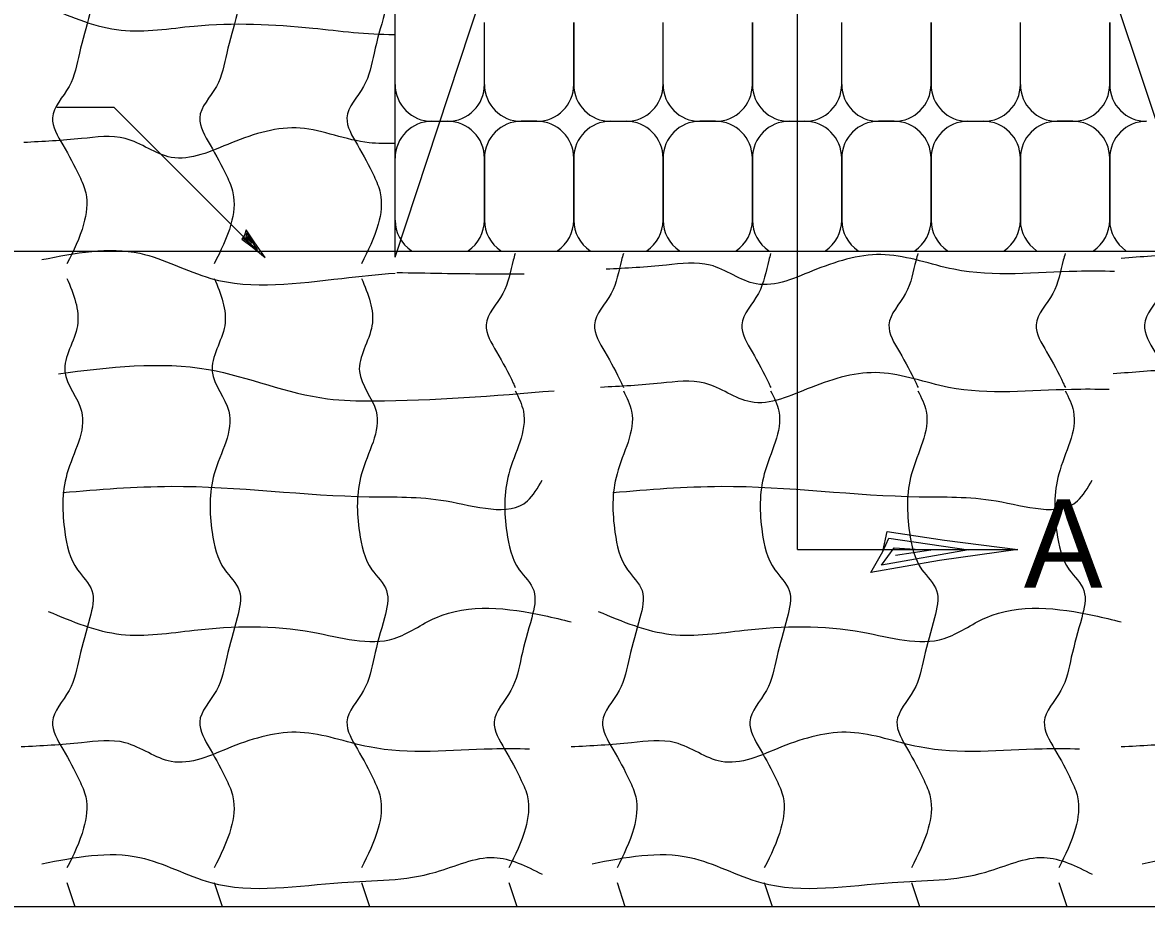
# Model space of a CAD drawing. Extents: x 0 to 2.83, y -0.08 to 1.83.
# Drawn here: x 1.9294 to 2.1838, y 0.8138 to 1.0137 of the extents above; entities that cross this region are included whole.
import ezdxf

# ---------------------------------------------------------------- set-up
doc = ezdxf.new("R2010")
doc.units = 0
doc.layers.add('RD_Pr_Roadway_Notes', color=7, linetype='Continuous')
doc.layers.add('SH_General_Details', color=7, linetype='Continuous')

msp = doc.modelspace()

# ---------------------------------------------------------------- linework, layer by layer
at = {"layer": 'RD_Pr_Roadway_Notes'}
for q in [(1.9372161358861222, 0.9945039220648504), (1.9828978025382353, 0.9617739220658935)]:
    msp.add_line((1.9501728025538816, 0.9945039220648504), q, dxfattribs=at)
msp.add_lwpolyline([(1.9796694692043557, 0.9656255887153244), (1.9790878025358511, 0.96474725538517), (1.981426135884036, 0.9629555887180067), (1.9843694692118063, 0.9605922553936637), (1.9819978025419607, 0.9638539220492042), (1.9800094692176178, 0.9668039220573998), (1.9796694692043557, 0.9656255887153244), (1.9793928025430036, 0.9649322553875542), (1.9826294692022695, 0.9624105887214339), (1.980116135881652, 0.9661505887309707), (1.9799394692046537, 0.9650705887275435), (1.9813178025348082, 0.9638105887177086), (1.9802678025430038, 0.9652939220669365)], dxfattribs=at)
at = {"layer": 'SH_General_Details'}
for p, q in [((2.1048028025491132, 0.8945239220658935), (2.1048028025491132, 1.5090722553926206)), ((2.0137561358874634, 0.9606855887177087), (2.0137561358874634, 1.1651789220573998)), ((2.0137561358874634, 0.9606855887177087), (2.0814228025538815, 1.1651789220573998)), ((2.128089469221045, 1.1651789220573998), (2.1957678025430036, 0.962102255384127)), ((2.033972802546431, 0.9997022553878523), (2.033972802546431, 1.0137189220587408)), ((2.033972802546431, 0.9997022553878523), (2.033972802546431, 1.0137189220587408)), ((2.033972802546431, 0.9997022553878523), (2.033972802546431, 1.0137189220587408)), ((2.054189469204654, 0.9997022553878523), (2.054189469204654, 1.0137189220587408)), ((2.054189469204654, 1.0137189220587408), (2.054189469204654, 0.9997022553878523)), ((2.054189469204654, 1.0137189220587408), (2.054189469204654, 0.9997022553878523)), ((2.074406135883738, 0.9997022553878523), (2.074406135883738, 1.0137189220587408)), ((2.074406135883738, 0.9997022553878523), (2.074406135883738, 1.0137189220587408)), ((2.074406135883738, 0.9997022553878523), (2.074406135883738, 1.0137189220587408)), ((2.0946228025419606, 0.9997022553878523), (2.0946228025419606, 1.0137189220587408)), ((2.0946228025419606, 1.0137189220587408), (2.0946228025419606, 0.9997022553878523)), ((2.0946228025419606, 1.0137189220587408), (2.0946228025419606, 0.9997022553878523)), ((2.114839469221045, 0.9997022553878523), (2.114839469221045, 1.0137189220587408)), ((2.114839469221045, 0.9997022553878523), (2.114839469221045, 1.0137189220587408)), ((2.114839469221045, 0.9997022553878523), (2.114839469221045, 1.0137189220587408)), ((2.1350561358792675, 0.9997022553878523), (2.1350561358792675, 1.0137189220587408)), ((2.1350561358792675, 1.0137189220587408), (2.1350561358792675, 0.9997022553878523)), ((2.1350561358792675, 1.0137189220587408), (2.1350561358792675, 0.9997022553878523)), ((2.1552728025382355, 0.9997022553878523), (2.1552728025382355, 1.0137189220587408)), ((2.1552728025382355, 0.9997022553878523), (2.1552728025382355, 1.0137189220587408)), ((2.1552728025382355, 0.9997022553878523), (2.1552728025382355, 1.0137189220587408)), ((2.1754894692165747, 0.9997022553878523), (2.1754894692165747, 1.0137189220587408)), ((2.1754894692165747, 1.0137189220587408), (2.1754894692165747, 0.9997022553878523)), ((2.1754894692165747, 1.0137189220587408), (2.1754894692165747, 0.9997022553878523)), ((2.022089469221045, 0.9913689220550156), (2.0256394692128494, 0.9913689220550156)), ((2.022089469221045, 0.9913689220550156), (2.0256394692128494, 0.9913689220550156)), ((2.042306135879268, 0.9913689220550156), (2.045856135871817, 0.9913689220550156)), ((2.042306135879268, 0.9913689220550156), (2.045856135871817, 0.9913689220550156)), ((2.045856135871817, 0.9913689220550156), (2.042306135879268, 0.9913689220550156)), ((2.0625228025382354, 0.9913689220550156), (2.0660728025501562, 0.9913689220550156)), ((2.0625228025382354, 0.9913689220550156), (2.0660728025501562, 0.9913689220550156)), ((2.0827394692165746, 0.9913689220550156), (2.086289469209124, 0.9913689220550156)), ((2.0827394692165746, 0.9913689220550156), (2.086289469209124, 0.9913689220550156)), ((2.086289469209124, 0.9913689220550156), (2.0827394692165746, 0.9913689220550156)), ((2.102956135875542, 0.9913689220550156), (2.1065061358874635, 0.9913689220550156)), ((2.102956135875542, 0.9913689220550156), (2.1065061358874635, 0.9913689220550156)), ((2.1231728025538814, 0.9913689220550156), (2.126722802546431, 0.9913689220550156)), ((2.1231728025538814, 0.9913689220550156), (2.126722802546431, 0.9913689220550156)), ((2.126722802546431, 0.9913689220550156), (2.1231728025538814, 0.9913689220550156)), ((2.1433894692128495, 0.9913689220550156), (2.1469394692046535, 0.9913689220550156)), ((2.1433894692128495, 0.9913689220550156), (2.1469394692046535, 0.9913689220550156)), ((2.163606135871817, 0.9913689220550156), (2.167156135883738, 0.9913689220550156)), ((2.163606135871817, 0.9913689220550156), (2.167156135883738, 0.9913689220550156)), ((2.167156135883738, 0.9913689220550156), (2.163606135871817, 0.9913689220550156)), ((2.033972802546431, 0.9830355887214339), (2.033972802546431, 0.9690189220505453)), ((2.033972802546431, 0.9690189220505453), (2.033972802546431, 0.9830355887214339)), ((2.054189469204654, 0.9830355887214339), (2.054189469204654, 0.9690189220505453)), ((2.054189469204654, 0.9690189220505453), (2.054189469204654, 0.9830355887214339)), ((2.074406135883738, 0.9830355887214339), (2.074406135883738, 0.9690189220505453)), ((2.074406135883738, 0.9690189220505453), (2.074406135883738, 0.9830355887214339)), ((2.0946228025419606, 0.9830355887214339), (2.0946228025419606, 0.9690189220505453)), ((2.0946228025419606, 0.9690189220505453), (2.0946228025419606, 0.9830355887214339)), ((2.114839469221045, 0.9830355887214339), (2.114839469221045, 0.9690189220505453)), ((2.114839469221045, 0.9690189220505453), (2.114839469221045, 0.9830355887214339)), ((2.1350561358792675, 0.9830355887214339), (2.1350561358792675, 0.9690189220505453)), ((2.1350561358792675, 0.9690189220505453), (2.1350561358792675, 0.9830355887214339)), ((2.1552728025382355, 0.9830355887214339), (2.1552728025382355, 0.9690189220505453)), ((2.1552728025382355, 0.9690189220505453), (2.1552728025382355, 0.9830355887214339)), ((2.1754894692165747, 0.9830355887214339), (2.1754894692165747, 0.9690189220505453)), ((2.1754894692165747, 0.9690189220505453), (2.1754894692165747, 0.9830355887214339)), ((1.7660978025464311, 0.9620305887262023), (2.4440228025382353, 0.9620305887262023)), ((2.1048028025491132, 0.8945239220658935), (2.1547328025368944, 0.8945239220658935)), ((1.9394844692019715, 0.819227255384127), (1.9412744692033126, 0.8138022553923226)), ((1.9728178025348082, 0.819227255384127), (1.9746078025368943, 0.8138022553923226)), ((2.00615113586839, 0.819227255384127), (2.0079411358697308, 0.8138022553923226)), ((2.0394844692019714, 0.819227255384127), (2.0412744692033127, 0.8138022553923226)), ((2.063977802541663, 0.819227255384127), (2.0657678025430037, 0.8138022553923226)), ((2.097311135874499, 0.819227255384127), (2.0991011358765856, 0.8138022553923226)), ((2.130644469208081, 0.819227255384127), (2.132434469209422, 0.8138022553923226)), ((2.1639778025416625, 0.819227255384127), (2.165767802543004, 0.8138022553923226)), ((1.808671135869433, 0.8138022553923226), (2.4021278025371924, 0.8138022553923226))]:
    msp.add_line(p, q, dxfattribs=at)
msp.add_lwpolyline([(2.1241261358721153, 0.8940772553878523), (2.1251528025535835, 0.8986439220505453), (2.138092802551199, 0.8966772553923226), (2.1547328025368944, 0.8945239220658935), (2.136966135886122, 0.8920839220481611), (2.1213994692033125, 0.8893505887190498), (2.1241261358721153, 0.8940772553878523), (2.125492802546729, 0.8970972553888954), (2.143552802549113, 0.8944972553851701), (2.1238128025395766, 0.8910305887262023), (2.126726135876585, 0.8949172553817428), (2.135019469208081, 0.8943905887203909), (2.127039469209124, 0.8931839220526314)], dxfattribs=at)
for centre, start, end in [((2.02208879948314, 0.9997030048767722), 180.03623611111112, 270), ((2.025638799474944, 0.9997030048767722), 270, 360), ((2.0423054661421074, 0.9997030048767722), 180, 270), ((2.0458554661540282, 0.9997030048767722), 270, 360), ((2.0625221328204466, 0.9997030048767722), 180, 270), ((2.066072132812251, 0.9997030048767722), 270, 360), ((2.082738799479414, 0.9997030048767722), 180, 270), ((2.0862887994913355, 0.9997030048767722), 270, 360), ((2.102955466157754, 0.9997030048767722), 180, 270), ((2.106505466149558, 0.9997030048767722), 270, 360), ((2.1231721328167215, 0.9997030048767722), 180, 270), ((2.126722132808526, 0.9997030048767722), 270, 360), ((2.143388799474944, 0.9997030048767722), 180, 270), ((2.146938799486865, 0.9997030048767722), 270, 360), ((2.1636054661540283, 0.9997030048767722), 180, 270), ((2.1671554661458328, 0.9997030048767722), 270, 360), ((2.183822132812251, 0.9997030048767722), 180, 270), ((2.02208879948314, 0.983036338210354), 90, 179.96376388888893), ((2.025638799474944, 0.983036338210354), 0, 90), ((2.0423054661421074, 0.983036338210354), 90, 180), ((2.0458554661540282, 0.983036338210354), 0, 90), ((2.0625221328204466, 0.983036338210354), 90, 180), ((2.066072132812251, 0.983036338210354), 0, 90), ((2.082738799479414, 0.983036338210354), 90, 180), ((2.0862887994913355, 0.983036338210354), 0, 90), ((2.102955466157754, 0.983036338210354), 90, 180), ((2.106505466149558, 0.983036338210354), 0, 90), ((2.1231721328167215, 0.983036338210354), 90, 180), ((2.126722132808526, 0.983036338210354), 0, 90), ((2.143388799474944, 0.983036338210354), 90, 180), ((2.146938799486865, 0.983036338210354), 0, 90), ((2.1636054661540283, 0.983036338210354), 90, 180), ((2.1671554661458328, 0.983036338210354), 0, 90), ((2.183822132812251, 0.983036338210354), 90, 180), ((2.02208879948314, 0.9690196715394652), 180.03623611111112, 236.0987166666667), ((2.025638799474944, 0.9690196715394652), 303.9012833333333, 360), ((2.0423054661421074, 0.9690196715394652), 180, 236.0987166666667), ((2.0458554661540282, 0.9690196715394652), 303.9012833333333, 360), ((2.0625221328204466, 0.9690196715394652), 180, 236.0987166666667), ((2.066072132812251, 0.9690196715394652), 303.9012833333333, 360), ((2.082738799479414, 0.9690196715394652), 180, 236.0987166666667), ((2.0862887994913355, 0.9690196715394652), 303.9012833333333, 360), ((2.102955466157754, 0.9690196715394652), 180, 236.0987166666667), ((2.106505466149558, 0.9690196715394652), 303.9012833333333, 360), ((2.1231721328167215, 0.9690196715394652), 180, 236.0987166666667), ((2.126722132808526, 0.9690196715394652), 303.9012833333333, 360), ((2.143388799474944, 0.9690196715394652), 180, 236.0987166666667), ((2.146938799486865, 0.9690196715394652), 303.9012833333333, 360), ((2.1636054661540283, 0.9690196715394652), 180, 236.0987166666667), ((2.1671554661458328, 0.9690196715394652), 303.9012833333333, 360), ((2.183822132812251, 0.9690196715394652), 180, 236.0987166666667)]:
    msp.add_arc(centre, 0.008333333333333331, start, end, dxfattribs=at)
for points in [[(1.9394844692019715, 1.0924939220550156), (1.9418444692162766, 1.0817739220658935), (1.939011135882695, 1.0714005887309708), (1.9427844692138925, 1.0624405887323118), (1.9394844692019715, 1.0482939220669365), (1.939011135882695, 1.035087255398432), (1.9418444692162766, 1.0266005887190497), (1.945144469208081, 1.0218805887299276), (1.9446711358694329, 1.0157539220648504), (1.9423111358744993, 1.0067939220669366), (1.9399578025406197, 0.99924725538517), (1.936184469209422, 0.9921739220621681), (1.9385378025440467, 0.9860405887166656), (1.9423111358744993, 0.9789672553936637), (1.9437244692115083, 0.975200588722775), (1.9432578025525404, 0.9681205887200929), (1.9394844692019715, 0.959160588721434)], [(1.9728178025348082, 1.0924939220550156), (1.9751778025491131, 1.0817739220658935), (1.9723444692162766, 1.0714005887309708), (1.976117802546729, 1.0624405887323118), (1.9728178025348082, 1.0482939220669365), (1.9723444692162766, 1.035087255398432), (1.9751778025491131, 1.0266005887190497), (1.9784778025416627, 1.0218805887299276), (1.9780044692022696, 1.0157539220648504), (1.975644469208081, 1.0067939220669366), (1.9732911358742014, 0.99924725538517), (1.9695178025430038, 0.9921739220621681), (1.9718711358768835, 0.9860405887166656), (1.975644469208081, 0.9789672553936637), (1.9770578025443448, 0.975200588722775), (1.9765911358861221, 0.9681205887200929), (1.9728178025348082, 0.959160588721434)], [(2.00615113586839, 1.0924939220550156), (2.008511135882695, 1.0817739220658935), (2.0056778025491133, 1.0714005887309708), (2.009451135880311, 1.0624405887323118), (2.00615113586839, 1.0482939220669365), (2.0056778025491133, 1.035087255398432), (2.008511135882695, 1.0266005887190497), (2.0118111358744994, 1.0218805887299276), (2.0113378025358513, 1.0157539220648504), (2.0089778025416627, 1.0067939220669366), (2.006624469207038, 0.99924725538517), (2.0028511358765853, 0.9921739220621681), (2.005204469210465, 0.9860405887166656), (2.0089778025416627, 0.9789672553936637), (2.0103911358779265, 0.975200588722775), (2.0099244692189586, 0.9681205887200929), (2.00615113586839, 0.959160588721434)], [(1.9352378025514974, 1.0171672553817428), (1.9517444692118062, 1.011980588734398), (1.968251135872115, 1.0129205887320138), (1.9951311358874633, 1.0124539220529294), (2.013517802543004, 1.0110405887166656), (2.0137561358874634, 1.0110439220669365)], [(2.0137561358874634, 0.9863689220550156), (2.0078644692165746, 0.9865139220553136), (1.9922978025538816, 0.9898139220672346), (1.9767378025514974, 0.9865139220553136), (1.9630644692046537, 0.9832139220635093), (1.952684469209422, 0.9874605887333548), (1.9427844692138925, 0.9874605887333548), (1.9297161358861221, 0.9865772553878522)], [(1.9338244692152335, 0.9601072553994752), (1.9559911358816517, 0.9615205887156225), (1.9720244692033126, 0.9558605887296295), (2.0017311358718173, 0.9558605887296295), (2.0137561358874634, 0.9570605887177086)], [(2.040921135869433, 0.9614972553851701), (2.040492802546729, 0.9599772553841269), (2.038139469212849, 0.952430588722477), (2.034366135881652, 0.9453572553994751), (2.0367194692162767, 0.9392239220539725), (2.040492802546729, 0.9321505887309707), (2.0409578025406194, 0.9311439220505453)], [(2.065414469209124, 0.9614972553851701), (2.06498613588642, 0.9599772553841269), (2.0626328025525407, 0.952430588722477), (2.0588594692019715, 0.9453572553994751), (2.0612128025358514, 0.9392239220539725), (2.06498613588642, 0.9321505887309707), (2.065451135880311, 0.9311439220505453)], [(2.176549469218959, 0.9574289220573998), (2.1680628025395765, 0.9574289220573998), (2.140242802546729, 0.9579022553960479), (2.124676135884036, 0.9612022553878523), (2.109116135881652, 0.9579022553960479), (2.095442802534808, 0.954602255384127), (2.0850628025395763, 0.9588489220539725), (2.075162802544047, 0.9588489220539725), (2.061489469216575, 0.9579022553960479)], [(2.098747802541961, 0.9614972553851701), (2.098319469220002, 0.9599772553841269), (2.095966135886122, 0.952430588722477), (2.092192802534808, 0.9453572553994751), (2.094546135869433, 0.9392239220539725), (2.098319469220002, 0.9321505887309707), (2.0987844692138924, 0.9311439220505453)], [(2.1320811358755423, 0.9614972553851701), (2.1316528025535835, 0.9599772553841269), (2.129299469218959, 0.952430588722477), (2.1255261358683897, 0.9453572553994751), (2.1278794692022696, 0.9392239220539725), (2.1316528025535835, 0.9321505887309707), (2.132117802546729, 0.9311439220505453)], [(2.165414469209124, 0.9614972553851701), (2.16498613588642, 0.9599772553841269), (2.1626328025525403, 0.952430588722477), (2.1588594692019716, 0.9453572553994751), (2.161212802535851, 0.9392239220539725), (2.16498613588642, 0.9321505887309707), (2.1654511358803106, 0.9311439220505453)], [(2.196981135871817, 0.9613955887156225), (2.191771135873158, 0.9612772553960479), (2.178097802546431, 0.9603305887180067)], [(2.1899078025488152, 0.9614972553851701), (2.1894794692067396, 0.9599772553841269), (2.187126135872115, 0.952430588722477), (2.1833528025416626, 0.9453572553994751), (2.1857061358755425, 0.9392239220539725), (2.1894794692067396, 0.9321505887309707), (2.189944469220002, 0.9311439220505453)], [(2.0429578025406196, 0.9568239220576978), (2.0344711358813536, 0.9568239220576978), (2.0141478025382353, 0.9571155887248612)], [(1.9394844692019715, 0.9558605887296295), (1.9418444692162766, 0.9451405887203909), (1.939011135882695, 0.9347672553854681), (1.9427844692138925, 0.9258072553875543), (1.9394844692019715, 0.911660588721434), (1.939011135882695, 0.8984539220529295), (1.9418444692162766, 0.8899672553936637), (1.945144469208081, 0.88524725538517), (1.9446711358694329, 0.8791205887200928), (1.9423111358744993, 0.870160588721434), (1.9399578025406197, 0.862613922059784), (1.936184469209422, 0.8555405887166656), (1.9385378025440467, 0.8494072553912796), (1.9423111358744993, 0.8423339220481612), (1.9437244692115083, 0.838567255397389), (1.9432578025525404, 0.8314872553947068), (1.9394844692019715, 0.8225272553960479)], [(1.9728178025348082, 0.9558605887296295), (1.9751778025491131, 0.9451405887203909), (1.9723444692162766, 0.9347672553854681), (1.976117802546729, 0.9258072553875543), (1.9728178025348082, 0.911660588721434), (1.9723444692162766, 0.8984539220529295), (1.9751778025491131, 0.8899672553936637), (1.9784778025416627, 0.88524725538517), (1.9780044692022696, 0.8791205887200928), (1.975644469208081, 0.870160588721434), (1.9732911358742014, 0.862613922059784), (1.9695178025430038, 0.8555405887166656), (1.9718711358768835, 0.8494072553912796), (1.975644469208081, 0.8423339220481612), (1.9770578025443448, 0.838567255397389), (1.9765911358861221, 0.8314872553947068), (1.9728178025348082, 0.8225272553960479)], [(2.00615113586839, 0.9558605887296295), (2.008511135882695, 0.9451405887203909), (2.0056778025491133, 0.9347672553854681), (2.009451135880311, 0.9258072553875543), (2.00615113586839, 0.911660588721434), (2.0056778025491133, 0.8984539220529295), (2.008511135882695, 0.8899672553936637), (2.0118111358744994, 0.88524725538517), (2.0113378025358513, 0.8791205887200928), (2.0089778025416627, 0.870160588721434), (2.006624469207038, 0.862613922059784), (2.0028511358765853, 0.8555405887166656), (2.005204469210465, 0.8494072553912796), (2.0089778025416627, 0.8423339220481612), (2.0103911358779265, 0.838567255397389), (2.0099244692189586, 0.8314872553947068), (2.00615113586839, 0.8225272553960479)], [(1.937597802546431, 0.9342939220669365), (1.971551135884036, 0.9352405887248613), (1.9984311358792677, 0.928633922060082), (2.0088044692141906, 0.9281605887214339), (2.0497461358768834, 0.9304489220576978)], [(2.175336135870774, 0.9307272553841269), (2.1668494692115083, 0.9307272553841269), (2.1390294692186607, 0.931200588722775), (2.123462802535851, 0.9345005887153245), (2.1079028025535838, 0.931200588722775), (2.09422946920674, 0.9279005887309707), (2.083849469211508, 0.9321472554008162), (2.0739494692152336, 0.9321472554008162), (2.06027613586839, 0.931200588722775)], [(2.1951611358789695, 0.9353005887272454), (2.1899511358803108, 0.9351822553875543), (2.1762778025535834, 0.9342355887296296)], [(2.040921135869433, 0.9304489220576978), (2.0427844692138923, 0.9258072553875543), (2.0394844692019714, 0.911660588721434), (2.039011135882695, 0.8984539220529295), (2.0418444692162767, 0.8899672553936637), (2.045144469208081, 0.88524725538517), (2.0446711358694327, 0.8791205887200928), (2.0423111358744994, 0.870160588721434), (2.0399578025406195, 0.862613922059784), (2.036184469209422, 0.8555405887166656), (2.038537802544047, 0.8494072553912796), (2.0423111358744994, 0.8423339220481612), (2.0437244692115084, 0.838567255397389), (2.0432578025525405, 0.8314872553947068), (2.0394844692019714, 0.8225272553960479)], [(2.065414469209124, 0.9304489220576978), (2.0672778025535834, 0.9258072553875543), (2.063977802541663, 0.911660588721434), (2.0635044692022695, 0.8984539220529295), (2.066337802535851, 0.8899672553936637), (2.069637802547772, 0.88524725538517), (2.0691644692091242, 0.8791205887200928), (2.0668044692141905, 0.870160588721434), (2.0644511358803106, 0.862613922059784), (2.060677802549113, 0.8555405887166656), (2.063031135883738, 0.8494072553912796), (2.0668044692141905, 0.8423339220481612), (2.0682178025511995, 0.838567255397389), (2.0677511358721152, 0.8314872553947068), (2.063977802541663, 0.8225272553960479)], [(2.098747802541961, 0.9304489220576978), (2.10061113588642, 0.9258072553875543), (2.097311135874499, 0.911660588721434), (2.0968378025358514, 0.8984539220529295), (2.099671135869433, 0.8899672553936637), (2.102971135881354, 0.88524725538517), (2.1024978025419605, 0.8791205887200928), (2.100137802547772, 0.870160588721434), (2.0977844692138925, 0.862613922059784), (2.094011135882695, 0.8555405887166656), (2.096364469216575, 0.8494072553912796), (2.100137802547772, 0.8423339220481612), (2.101551135884036, 0.838567255397389), (2.1010844692056967, 0.8314872553947068), (2.097311135874499, 0.8225272553960479)], [(2.1320811358755423, 0.9304489220576978), (2.133944469220002, 0.9258072553875543), (2.130644469208081, 0.911660588721434), (2.130171135869433, 0.8984539220529295), (2.1330044692022696, 0.8899672553936637), (2.1363044692141906, 0.88524725538517), (2.1358311358755424, 0.8791205887200928), (2.133471135881354, 0.870160588721434), (2.1311178025467292, 0.862613922059784), (2.1273444692162764, 0.8555405887166656), (2.1296978025501563, 0.8494072553912796), (2.133471135881354, 0.8423339220481612), (2.1348844692176177, 0.838567255397389), (2.1344178025392786, 0.8314872553947068), (2.130644469208081, 0.8225272553960479)], [(2.165414469209124, 0.9304489220576978), (2.1672778025535835, 0.9258072553875543), (2.1639778025416625, 0.911660588721434), (2.1635044692022696, 0.8984539220529295), (2.166337802535851, 0.8899672553936637), (2.169637802547772, 0.88524725538517), (2.169164469209124, 0.8791205887200928), (2.1668044692141906, 0.870160588721434), (2.1644511358803107, 0.862613922059784), (2.160677802549113, 0.8555405887166656), (2.163031135883738, 0.8494072553912796), (2.1668044692141906, 0.8423339220481612), (2.1682178025511996, 0.838567255397389), (2.167751135872115, 0.8314872553947068), (2.1639778025416625, 0.8225272553960479)], [(1.9385378025440467, 0.9074139220515883), (1.9630644692046537, 0.9088272553878523), (2.0078644692165746, 0.9064739220539726), (2.025311135874499, 0.905527255396048), (2.043704469210465, 0.905527255396048), (2.0470044692022693, 0.9102405887248612)], [(2.063031135883738, 0.9074139220515883), (2.0875578025443446, 0.9088272553878523), (2.132357802536894, 0.9064739220539726), (2.14980446921419, 0.905527255396048), (2.1681978025501563, 0.905527255396048), (2.1714978025419605, 0.9102405887248612)], [(1.9352378025514974, 0.8805339220563567), (1.9517444692118062, 0.8753472553888954), (1.968251135872115, 0.8762872553865112), (1.9951311358874633, 0.8758205887275434), (2.013517802543004, 0.8744072553912795), (2.022951135880311, 0.8791205887200928), (2.0474778025416627, 0.879593922058741), (2.0536044692067397, 0.8781739220621682)], [(2.059731135871817, 0.8805339220563567), (2.0762378025514976, 0.8753472553888954), (2.0927444692118065, 0.8762872553865112), (2.119624469207038, 0.8758205887275434), (2.138011135882695, 0.8744072553912795), (2.147444469220002, 0.8791205887200928), (2.171971135881354, 0.879593922058741), (2.178097802546431, 0.8781739220621682)], [(2.044171135869433, 0.8494072553912796), (2.0356844692094223, 0.8494072553912796), (2.0078644692165746, 0.8498805887299277), (1.9922978025538816, 0.853180588722477), (1.9767378025514974, 0.8498805887299277), (1.9630644692046537, 0.8465805887180067), (1.952684469209422, 0.8508272553878523), (1.9427844692138925, 0.8508272553878523), (1.9291111358864201, 0.8498805887299277)], [(2.168664469209124, 0.8494072553912796), (2.1601778025491134, 0.8494072553912796), (2.132357802536894, 0.8498805887299277), (2.1167911358742013, 0.853180588722477), (2.101231135871817, 0.8498805887299277), (2.0875578025443446, 0.8465805887180067), (2.077177802549113, 0.8508272553878523), (2.0672778025535834, 0.8508272553878523), (2.0536044692067397, 0.8498805887299277)], [(2.2931578025488153, 0.8494072553912796), (2.284671135869433, 0.8494072553912796), (2.2568511358765853, 0.8498805887299277), (2.2412844692138925, 0.853180588722477), (2.2257244692115083, 0.8498805887299277), (2.212051135884036, 0.8465805887180067), (2.2016711358694327, 0.8508272553878523), (2.191771135873158, 0.8508272553878523), (2.178097802546431, 0.8498805887299277)], [(1.9338244692152335, 0.8234739220539725), (1.9559911358816517, 0.8248872553902364), (1.9720244692033126, 0.819227255384127), (2.0017311358718173, 0.819227255384127), (2.022951135880311, 0.8215872553984321), (2.036157802548815, 0.8248872553902364), (2.0470044692022693, 0.8211139220597841)], [(2.058317802534808, 0.8234739220539725), (2.0804844692019713, 0.8248872553902364), (2.0965178025430036, 0.819227255384127), (2.1262244692115084, 0.819227255384127), (2.147444469220002, 0.8215872553984321), (2.16065113586839, 0.8248872553902364), (2.1714978025419605, 0.8211139220597841)], [(2.1828111358744993, 0.8234739220539725), (2.2049778025416624, 0.8248872553902364), (2.2210111358826947, 0.819227255384127), (2.2507178025511996, 0.819227255384127), (2.2719378025395764, 0.8215872553984321), (2.285144469208081, 0.8248872553902364), (2.2959911358816516, 0.8211139220597841)]]:
    msp.add_spline(points, degree=3, dxfattribs=at)

# ---------------------------------------------------------------- texts
msp.add_text('A', height=0.02, dxfattribs=at).set_placement((2.156056733891215, 0.8859039220611251))

doc.saveas('drawing.dxf')
